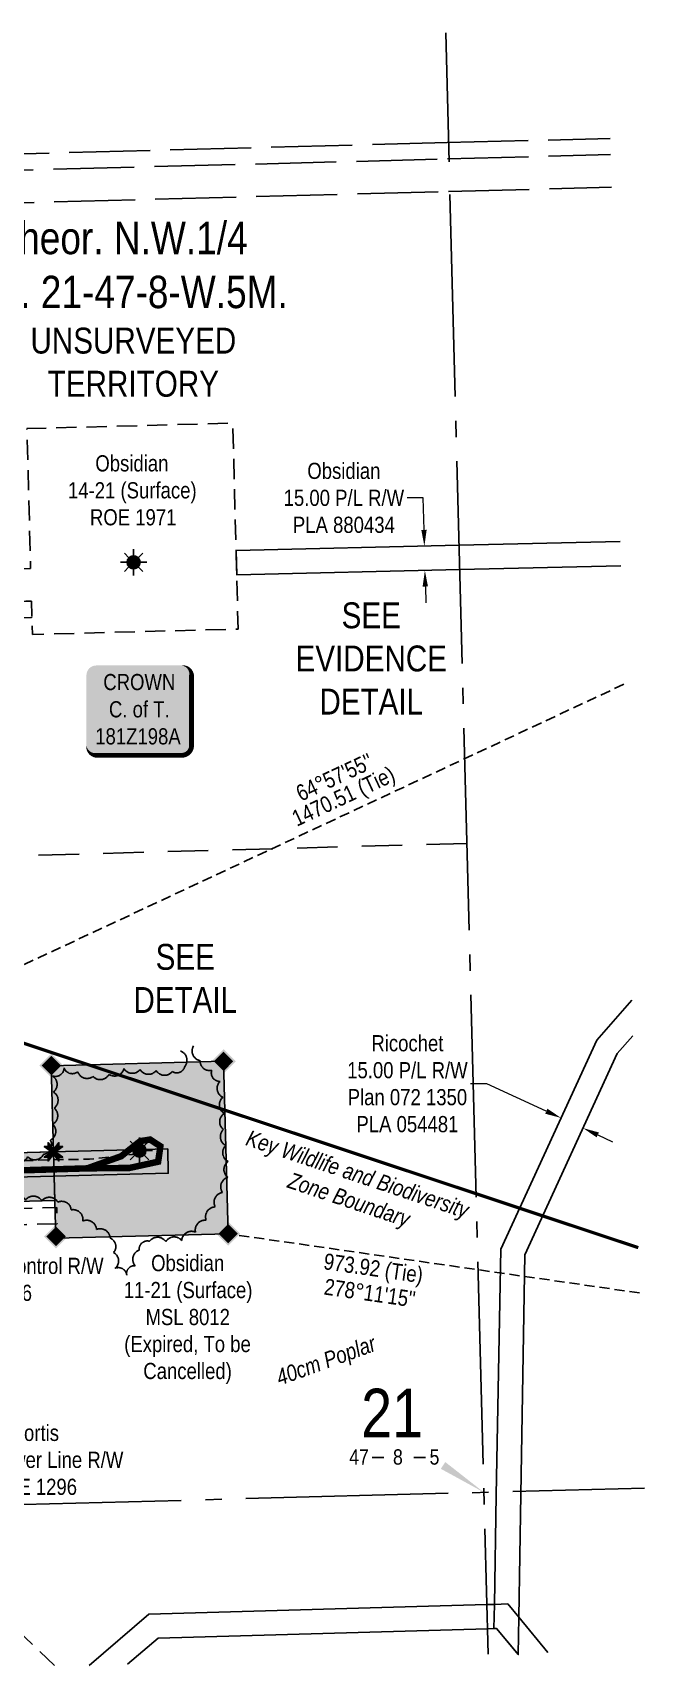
# Model space of a CAD drawing. Extents: x 624250 to 626671, y 5881450 to 5883152.
# Drawn here: x 626292 to 626671, y 5881474 to 5882484 of the extents above; entities that cross this region are included whole.
import ezdxf
from ezdxf.enums import TextEntityAlignment as Align

# ---------------------------------------------------------------- set-up
doc = ezdxf.new("R2010")
doc.units = 0
doc.header["$LTSCALE"] = 5
doc.header["$PDSIZE"] = 0.5
for name, pattern in [('0', [1, 1, 0]), ('DASHDOT2', [12.7, 6.35, -3.175, 0, -3.175]), ('foc-ACCESSROAD', [3.75, 2.5, -1.25]), ('foc-FLOWLINE', [3.75, 2.5, -1.25]), ('foc-LSD', [8, 5, -3]), ('foc-QUARTERLINE', [33, 25, -3, 2, -3]), ('foc-TIELINE', [1.875, 1.25, -0.625]), ('foc-UNSURVEYED', [12.5, 10, -2.5]), ('UG_PIPE', [1.875, 1.25, -0.625])]:
    doc.linetypes.add(name, pattern=pattern)
doc.layers.get('Defpoints').update_dxf_attribs({"color": 9})
for name, color, linetype in [('10', 1, 'Continuous'), ('9', 3, 'Continuous'), ('AS-OWNER', 7, 'Continuous'), ('AS-PIPE-UG', 44, 'UG_PIPE'), ('AS-ROADS', 254, 'Continuous'), ('AS-WILDLIFE', 131, 'DASHDOT2'), ('C-FLOWLINE', 13, 'foc-FLOWLINE'), ('C-RW', 13, 'Continuous'), ('C-SYMBOL', 7, 'Continuous'), ('C-WS', 13, 'foc-ACCESSROAD'), ('C-WS-S', 8, 'Continuous'), ('DETAIL-T', 7, 'Continuous'), ('F-EZE', 190, 'foc-FLOWLINE'), ('F-RW', 190, 'Continuous'), ('L-BD', 7, 'Continuous'), ('L-DETAIL-T', 3, 'Continuous'), ('L-MON', 1, 'Continuous'), ('L-QSEC', 8, 'foc-QUARTERLINE'), ('L-SECLBL', 7, 'Continuous'), ('L-SECTION-LSD', 7, 'foc-LSD'), ('L-TIE', 7, 'foc-TIELINE'), ('L-UNS-T', 3, 'Continuous'), ('L-USEC', 7, 'foc-UNSURVEYED'), ('P-PROPOSED', 10, 'Continuous'), ('P-PROPOSED-H', 21, 'Continuous'), ('T-BUSH', 110, '0'), ('T-BUSH-T', 110, 'Continuous')]:
    doc.layers.add(name, color=color, linetype=linetype)
for name, color, linetype, lineweight in [('C-RW-T', 13, 'Continuous', 9), ('C-WS-T', 13, 'Continuous', 9), ('F-EZE-T', 190, 'Continuous', 9), ('F-RW-T', 190, 'Continuous', 9)]:
    doc.layers.add(name, color=color, linetype=linetype, lineweight=lineweight)
doc.styles.add('175L', font='ARIALN.TTF', dxfattribs={"height": 20})
doc.styles.add('240', font='ARIALN.TTF', dxfattribs={"height": 30})
doc.styles.add('80', font='ARIALN.TTF', dxfattribs={"height": 10})
doc.styles.add('80CG', font='ARIALN.TTF', dxfattribs={"height": 10})
doc.styles.add('80L', font='ARIALN.TTF', dxfattribs={"height": 10})
doc.styles.add('SIMPLEX', font='ARIALN.TTF')
doc.dimstyles.new('Compass 5 000', dxfattribs={"dimscale": 5, "dimtxt": 9, "dimasz": 2, "dimexe": 0.2, "dimexo": 0.0625, "dimgap": 0.5, "dimtad": 0, "dimtih": 1, "dimtoh": 1, "dimzin": 0, "dimdsep": 46, "dimtxsty": '80CG', "dimcen": 0.1, "dimse1": 1, "dimse2": 1, "dimclrd": 256, "dimclrt": 256, "dimaunit": 1, "dimadec": 4, "dimazin": 0, "dimtfac": 0.06, "dimtofl": 0, "dimtmove": 0, "dimatfit": 1, "dimfxl": 0.2, "dimtolj": 1, "dimtzin": 0, "dimlwd": -1, "dimarcsym": 0})

# ---------------------------------------------------------------- blocks, each defined once
blk = doc.blocks.new('L-SECLBL')
at = {"layer": '9', "color": 7}
for p, q in [((-5.1, -27.8), (-12.3, -27.8)), ((20.7, -27.8), (13.5, -27.8))]:
    blk.add_line(p, q, dxfattribs=at)
at = {"layer": '10', "color": 2, "style": 'SIMPLEX'}
blk.add_attdef('SEC', text='', height=30, dxfattribs=at).set_placement((0, 0), align=Align.MIDDLE)
at = {"layer": '10', "color": 5, "style": '80L'}
blk.add_attdef('TWP', text='', height=9.5, dxfattribs=at).set_placement((-14.4, -27.4), align=Align.MIDDLE_RIGHT)
blk.add_attdef('RGE', text='', height=9.5, dxfattribs=at).set_placement((3.6, -27.4), align=Align.MIDDLE_CENTER)
blk.add_attdef('MER', text='', height=9.5, dxfattribs=at).set_placement((23.2, -27.4), align=Align.MIDDLE_LEFT)
blk = doc.blocks.new('GAS')
h = blk.add_hatch(color=255)
h.dxf.hatch_style = 1
edge = h.paths.add_edge_path()
edge.add_arc((0, 0), 0.9, 0, 360)
for p, q in [((-0.81, 0), (-1.62, 0)), ((-0.57, 0.57), (-1.14, 1.14)), ((0, 0.81), (0, 1.62)), ((0.57, 0.57), (1.14, 1.14)), ((1.62, 0), (0.81, 0)), ((-0.57, -0.57), (-1.14, -1.14)), ((0, -0.81), (0, -1.62)), ((1.14, -1.14), (0.57, -0.57))]:
    blk.add_line(p, q)
blk.add_circle((0, 0), 0.8)
blk = doc.blocks.new('*U483')
h = blk.add_hatch(color=255)
edge = h.paths.add_edge_path()
edge.add_line((-26.5, -28.5), (26.5, -28.5))
edge.add_arc((26.5, -22.5), 6, 270, 360)
edge.add_line((32.5, -22.5), (32.5, 21))
edge.add_arc((26.5, 21), 6, 0, 90)
edge.add_line((26.5, 27), (-26.5, 27))
edge.add_arc((-26.5, 21), 6, 90, 180)
edge.add_line((-32.5, 21), (-32.5, -22.5))
edge.add_arc((-26.5, -22.5), 6, 180, 270)
at = {"color": 14, "flags": 128}
blk.add_lwpolyline([(-26.5, -28.5, 3, 3, 0), (26.5, -28.5, 3, 3, 0.414214), (32.5, -22.5, 3, 3, 0), (32.5, 21, 3, 0, 0.414214), (26.5, 27, 0, 0, 0), (-26.5, 27, 0, 0, 0.414214), (-32.5, 21, 0, 0, 0), (-32.5, -22.5, 0, 3, 0.414214)], format="xyseb", close=True, dxfattribs=at)
blk.add_lwpolyline([(-21.6, -12.1, 0, 7.5, 0), (0, 0, 0, 0, 0)], format="xyseb", dxfattribs=at)
at = {"color": 14, "style": '80'}
blk.add_attdef('ENTER_TEXT_001', (-26.8, -4.9), '', height=10, dxfattribs=at)
blk = doc.blocks.new('*D432')
at = {"layer": 'C-RW-T', "transparency": 16777216}
for p, q in [((626533.8, 5882196.2), (626523.8, 5882196.2)), ((626534.3, 5882176.4), (626533.8, 5882196.2)), ((626535.1, 5882141.4), (626535.3, 5882131.4))]:
    blk.add_line(p, q, dxfattribs=at)
for points in [[(626535.9, 5882176.5), (626532.6, 5882176.4), (626534.5, 5882166.4)], [(626536.7, 5882141.5), (626533.4, 5882141.4), (626534.8, 5882151.4)]]:
    blk.add_solid(points, dxfattribs=at)
at = {"layer": 'Defpoints', "color": 0, "transparency": 16777216}
for p in [(626639.6, 5882168.8), (626534.8, 5882151.4), (626639.9, 5882153.8)]:
    blk.add_point(p, dxfattribs=at)
at = {"layer": 'C-RW-T', "transparency": 16777216, "insert": (626484.7, 5882196.2), "char_height": 10, "attachment_point": 5, "style": '80CG'}
blk.add_mtext('\\A1;Obsidian\\P15.00 P/L R/W\\PPLA 880434', dxfattribs=at)
blk = doc.blocks.new('*D442')
at = {"layer": 'Defpoints', "color": 0, "transparency": 16777216}
for p in [(626194.5, 5881567.9), (626208.9, 5881553.6), (626205.7, 5881550.4)]:
    blk.add_point(p, dxfattribs=at)
at = {"layer": 'F-EZE-T', "transparency": 16777216}
for p, q in [((626201.5, 5881575), (626227.7, 5881601.6)), ((626227.7, 5881601.6), (626237.7, 5881601.6)), ((626184.2, 5881557.5), (626177.2, 5881550.4))]:
    blk.add_line(p, q, dxfattribs=at)
for points in [[(626200.3, 5881576.2), (626202.7, 5881573.8), (626194.5, 5881567.9)], [(626183.1, 5881558.7), (626185.4, 5881556.3), (626191.3, 5881564.6)]]:
    blk.add_solid(points, dxfattribs=at)
at = {"layer": 'F-EZE-T', "transparency": 16777216, "insert": (626294.2, 5881601.6), "char_height": 10, "attachment_point": 5, "style": '80CG'}
blk.add_mtext('\\A1;Fortis\\P4.57 Power Line R/W\\PEZE 1296', dxfattribs=at)
blk = doc.blocks.new('*D443')
at = {"layer": 'Defpoints', "color": 0, "transparency": 16777216}
for p in [(626157.9, 5881754), (626158.1, 5881744), (626171.5, 5881744.3)]:
    blk.add_point(p, dxfattribs=at)
at = {"layer": 'F-EZE-T', "transparency": 16777216}
for p, q in [((626171, 5881764.3), (626170.8, 5881774.3)), ((626171.7, 5881734.3), (626172.1, 5881721.5)), ((626172.1, 5881721.5), (626182.1, 5881721.5))]:
    blk.add_line(p, q, dxfattribs=at)
for points in [[(626172.7, 5881764.3), (626169.3, 5881764.3), (626171.3, 5881754.3)], [(626173.4, 5881734.3), (626170.1, 5881734.3), (626171.5, 5881744.3)]]:
    blk.add_solid(points, dxfattribs=at)
at = {"layer": 'F-EZE-T', "transparency": 16777216, "insert": (626260, 5881721.5), "char_height": 10, "attachment_point": 5, "style": '80CG'}
blk.add_mtext('\\A1;Fortis\\P10.00 Vegetation Control R/W\\PEZE 870396', dxfattribs=at)
blk = doc.blocks.new('SMONA')
blk.add_hatch(color=255).paths.add_polyline_path([(0, -1.49), (1.49, 0), (0, 1.49), (-1.49, 0)])
blk = doc.blocks.new('SMONAA')
blk.add_blockref('SMONA', (0, 0))
blk = doc.blocks.new('SMONB')
at = {"color": 1}
blk.add_solid([(0, 1.2), (1.2, 0), (-1.2, 0), (0, -1.2)], dxfattribs=at)
blk = doc.blocks.new('SMONBB')
blk.add_blockref('SMONB', (0, 0))
blk = doc.blocks.new('SMONCC')
for name in ['SMONAA', 'SMONBB']:
    blk.add_blockref(name, (0, 0))
blk = doc.blocks.new('FDIBAR')
blk.add_blockref('SMONCC', (0, 0))
blk = doc.blocks.new('TEMP')
h = blk.add_hatch(color=255)
h.dxf.hatch_style = 1
h.paths.add_polyline_path([(0, 0.25), (-0.67, 1.15), (-0.67, 0.67), (-1.15, 0.67), (-0.25, 0), (-1.15, -0.67), (-0.67, -0.67), (-0.67, -1.15), (0, -0.25), (0.67, -1.15), (0.67, -0.67), (1.15, -0.67), (0.25, 0), (1.15, 0.67), (0.67, 0.67), (0.67, 1.15)])
h.paths.add_polyline_path([(0.57, 0.85), (0.57, 0.57), (0.85, 0.57), (0.08, 0), (0.85, -0.57), (0.57, -0.57), (0.57, -0.85), (0, -0.08), (-0.57, -0.85), (-0.57, -0.57), (-0.85, -0.57), (-0.08, 0), (-0.85, 0.57), (-0.57, 0.57), (-0.57, 0.85), (0, 0.08)], flags=16)
h = blk.add_hatch(color=1)
h.dxf.hatch_style = 1
h.paths.add_polyline_path([(0, 0.08), (-0.57, 0.85), (-0.57, 0.57), (-0.85, 0.57), (-0.08, 0), (-0.85, -0.57), (-0.57, -0.57), (-0.57, -0.85), (0, -0.08), (0.57, -0.85), (0.57, -0.57), (0.85, -0.57), (0.08, 0), (0.85, 0.57), (0.57, 0.57), (0.57, 0.85)])
at = {"color": 1}
for p, q in [((-0.08, 0), (0.08, 0)), ((0, 0.08), (0, -0.08))]:
    blk.add_line(p, q, dxfattribs=at)
at = {"color": 255, "flags": 128}
blk.add_lwpolyline([(-0.25, 0), (-1.15, 0.67), (-0.67, 0.67), (-0.67, 1.15), (0, 0.25), (0.67, 1.15), (0.67, 0.67), (1.15, 0.67), (0.25, 0), (1.15, -0.67), (0.67, -0.67), (0.67, -1.15), (0, -0.25), (-0.67, -1.15), (-0.67, -0.67), (-1.15, -0.67)], close=True, dxfattribs=at)
at = {"color": 1, "flags": 128}
blk.add_lwpolyline([(-0.08, 0), (-0.85, 0.57), (-0.57, 0.57), (-0.57, 0.85), (0, 0.08), (0.57, 0.85), (0.57, 0.57), (0.85, 0.57), (0.08, 0), (0.85, -0.57), (0.57, -0.57), (0.57, -0.85), (0, -0.08), (-0.57, -0.85), (-0.57, -0.57), (-0.85, -0.57)], close=True, dxfattribs=at)
blk = doc.blocks.new('*D497')
at = {"layer": 'Defpoints', "color": 0, "transparency": 16777216}
for p in [(626620.5, 5881816.2), (626619, 5881813), (626634.1, 5881810)]:
    blk.add_point(p, dxfattribs=at)
at = {"layer": 'F-RW-T', "transparency": 16777216}
for p, q in [((626573.1, 5881834.1), (626563.1, 5881834.1)), ((626609.9, 5881817.1), (626573.1, 5881834.1)), ((626641.7, 5881802.5), (626650.8, 5881798.3))]:
    blk.add_line(p, q, dxfattribs=at)
for points in [[(626610.6, 5881818.7), (626609.2, 5881815.6), (626619, 5881813)], [(626642.4, 5881804), (626641, 5881801), (626632.6, 5881806.7)]]:
    blk.add_solid(points, dxfattribs=at)
at = {"layer": 'F-RW-T', "transparency": 16777216, "insert": (626524, 5881834.1), "char_height": 10, "attachment_point": 5, "style": '80CG'}
blk.add_mtext('\\A1;Ricochet\\P15.00 P/L R/W\\PPlan 072 1350\\PPLA 054481', dxfattribs=at)

msp = doc.modelspace()

# ---------------------------------------------------------------- hatches: boundary and pattern name
at = {"layer": 'P-PROPOSED-H'}
h = msp.add_hatch(color=256, dxfattribs=at)
h.dxf.hatch_style = 1
h.paths.add_polyline_path([(626306.525, 5881738.588), (626303.727, 5881845.196), (626410.335, 5881847.994), (626413.134, 5881741.386)])
h = msp.add_hatch(color=256, dxfattribs=at)
h.dxf.hatch_style = 1
h.paths.add_polyline_path([(626305.122, 5881792.042), (626023.581, 5881784.779), (626024.404, 5881754.62), (626305.914, 5881761.883)])

# ---------------------------------------------------------------- linework, layer by layer
at = {"layer": 'AS-PIPE-UG', "flags": 128}
msp.add_lwpolyline([(626357.703, 5881791.866), (626353.744, 5881790.421), (626344.318, 5881789.425), (626327.32, 5881787.453), (626307.145, 5881787.219), (626284.891, 5881786.556), (626262.668, 5881786.544), (626195.002, 5881785.79), (626123.973, 5881784.247), (626059.398, 5881781.721), (626030.355, 5881780.822), (626019.09, 5881780.123), (626008.03, 5881779.58), (626000.261, 5881778.527), (625988.958, 5881776.415), (625975.027, 5881773.953), (625971.686, 5881773.205), (625960.591, 5881772.581), (625959.337, 5881773.434)], dxfattribs=at)
at = {"layer": 'AS-ROADS', "flags": 128}
msp.add_lwpolyline([(625960.181, 5881760.99, 3.999, 3.999, 0), (625995.862, 5881766.378, 3.999, 3.999, 0), (626044.652, 5881773.066, 3.999, 3.999, 0), (626084.085, 5881775.548, 3.999, 3.999, 0), (626127.318, 5881776.906, 3.999, 3.999, 0), (626182.04, 5881778.244, 3.999, 3.999, 0), (626238.998, 5881779.175, 3.999, 3.999, 0), (626285.941, 5881780.626, 3.999, 3.999, 0), (626326.091, 5881781.828, 3.999, 3.999, 0), (626352.073, 5881782.066, 3.999, 3.999, 0), (626369.845, 5881785.93, 3.999, 3.999, 0), (626371.222, 5881795.469, 3.999, 3.999, 0), (626364.898, 5881799.632, 3.999, 3.999, 0), (626358.78, 5881798.664, 3.999, 3.999, 0), (626346.955, 5881789.308, 3.999, 3.999, 0), (626329.168, 5881782.973, 3.999, 3.999, 0), (626326.091, 5881781.828, 0, 0, 0)], format="xyseb", dxfattribs=at)
at = {"layer": 'AS-WILDLIFE', "const_width": 2, "flags": 128}
msp.add_lwpolyline([(625632.931, 5882021.818), (625766.062, 5882033), (626266.125, 5881866), (626666.753, 5881732.808)], dxfattribs=at)
at = {"layer": 'C-FLOWLINE', "flags": 128}
msp.add_lwpolyline([(625681.387, 5882460.957), (625682.987, 5882391.132), (625683.677, 5882360.976), (625683.76, 5882357.344), (625684.225, 5882337.047), (625687.536, 5882192.433), (625687.769, 5882182.268), (625687.918, 5882175.756), (625688.458, 5882152.143), (625688.808, 5882136.897), (625689.269, 5882116.772), (625699.32, 5882117.033), (625720.401, 5882117.583), (625730.463, 5882117.845), (625749.2, 5882118.332), (625760.618, 5882118.63), (625768.529, 5882118.837), (625778.591, 5882119.098), (625907.819, 5882122.46), (626014.527, 5882125.238), (626291.5, 5882132.461), (626291.76, 5882122.485), (626291.364, 5882122.388), (626014.792, 5882115.175), (625908.084, 5882112.397), (625779.004, 5882109.039), (625768.941, 5882108.778), (625760.88, 5882108.568), (625749.444, 5882108.27), (625730.726, 5882107.782), (625720.663, 5882107.52), (625699.55, 5882106.97), (625689.499, 5882106.708), (625691.652, 5882012.665), (625701.914, 5882003.744), (625723.864, 5881984.661), (625734.168, 5881975.704), (625753.047, 5881959.292), (625765.042, 5881948.865), (625775.333, 5881939.918), (625817.736, 5881903.055), (625833.086, 5881889.711), (625890.278, 5881839.993), (626032.201, 5881843.691), (626035.124, 5881731.509), (626205.236, 5881570.03), (626306.368, 5881474.04)], dxfattribs=at)
at = {"layer": 'C-RW'}
msp.add_lwpolyline([(626656.055, 5882154.17), (626556.379, 5882151.906), (626418.418, 5882148.771), (626418.027, 5882163.775), (626555.986, 5882166.909), (626655.674, 5882169.174)], dxfattribs=at)
at = {"layer": 'C-RW', "flags": 128}
msp.add_lwpolyline([(625956.595, 5881783.051), (626375.738, 5881793.864), (626376.127, 5881778.784), (625956.984, 5881767.971)], close=True, dxfattribs=at)
at = {"layer": 'C-WS', "flags": 128}
msp.add_lwpolyline([(626418.027, 5882163.775), (626418.418, 5882148.771), (626419.294, 5882115.14), (626292.038, 5882111.825), (626291.76, 5882122.485), (626291.5, 5882132.461), (626014.527, 5882125.238), (625907.819, 5882122.46), (625778.591, 5882119.098), (625768.529, 5882118.837), (625760.618, 5882118.63), (625749.2, 5882118.332), (625748.712, 5882138.458), (625760.094, 5882138.756), (625767.715, 5882138.954), (625777.777, 5882139.216), (625907.289, 5882142.585), (626013.996, 5882145.363), (626290.976, 5882152.586), (626288.723, 5882239.08), (626415.979, 5882242.396), (626418.027, 5882163.775)], close=True, dxfattribs=at)
at = {"layer": 'F-EZE', "flags": 128}
msp.add_lwpolyline([(626307.433, 5881747.637), (626045.549, 5881741.206), (626045.289, 5881751.209), (626307.187, 5881757.64), (626307.433, 5881747.637)], close=True, dxfattribs=at)
at = {"layer": 'F-RW'}
for points in [[(626663.43, 5881863.71), (626653.808, 5881852.828), (626596.633, 5881728.449), (626594.171, 5881580.279), (626592.91, 5881504.339), (626592.527, 5881481.292), (626579.191, 5881497.372), (626577.484, 5881497.338), (626577.754, 5881512.333), (626578.966, 5881579.881), (626581.694, 5881731.852), (626641.112, 5881861.126), (626662.87, 5881885.734)], [(626327.134, 5881474.629), (626364.075, 5881506.344), (626573.134, 5881512.204), (626577.754, 5881512.333), (626586.09, 5881512.567), (626592.91, 5881504.339), (626610.867, 5881482.674)], [(626591.829, 5881482.134), (626579.191, 5881497.372), (626577.484, 5881497.338), (626573.526, 5881497.227), (626369.807, 5881491.503), (626350.938, 5881475.304)]]:
    msp.add_lwpolyline(points, dxfattribs=at)
at = {"layer": 'L-QSEC', "flags": 128}
for points in [[(626549.779, 5882403.915), (626547.688, 5882483.769)], [(626550.305, 5882383.805), (626573.935, 5881481.626)], [(625764.389, 5881560.319), (626670.527, 5881584.169)]]:
    msp.add_lwpolyline(points, dxfattribs=at)
at = {"layer": 'L-SECLBL', "flags": 128}
msp.add_lwpolyline([(626571.317, 5881581.557, 0, 5, 0), (626546.032, 5881598.219, 5, 5, 0)], format="xyseb", dxfattribs=at)
at = {"layer": 'L-SECTION-LSD'}
msp.add_line((626560.812, 5881982.658), (625754.687, 5881960.515), dxfattribs=at)
at = {"layer": 'L-TIE'}
msp.add_line((626667.464, 5881704.815), (626413.133, 5881741.407), dxfattribs=at)
at = {"layer": 'L-USEC'}
for p, q in [((625752.572, 5882394.822), (626548.599, 5882415.785)), ((626548.599, 5882415.785), (626649.345, 5882418.438)), ((625742.774, 5882384.497), (626548.864, 5882405.726)), ((626548.864, 5882405.726), (626649.601, 5882408.378))]:
    msp.add_line(p, q, dxfattribs=at)
at = {"layer": 'L-USEC', "flags": 128}
for points in [[(625743.298, 5882364.387), (626549.394, 5882385.616)], [(626549.394, 5882385.616), (626650.111, 5882388.268)]]:
    msp.add_lwpolyline(points, dxfattribs=at)
at = {"layer": 'P-PROPOSED', "flags": 128}
for points in [[(626306.525, 5881738.588), (626303.727, 5881845.196), (626410.335, 5881847.994), (626413.134, 5881741.386)], [(626305.122, 5881792.042), (626023.581, 5881784.779), (626024.404, 5881754.62), (626305.914, 5881761.883)]]:
    msp.add_lwpolyline(points, close=True, dxfattribs=at)
at = {"layer": 'T-BUSH', "flags": 128}
for points in [[(626391.69, 5881857.458, 0.52056705), (626395.876, 5881848.384, 0.52056705), (626402.987, 5881842.491, 0.52056705), (626408.109, 5881835.579, 0.52056705), (626409.87, 5881825.765, 0.52056705), (626410.785, 5881815.813, 0.52056705), (626410.215, 5881805.84, 0.52056705), (626411.675, 5881795.951, 0.52056705), (626413.135, 5881786.062, 0.52056705), (626413.009, 5881776.302, 0.52056705), (626409.673, 5881766.9, 0.52056705), (626405.14, 5881757.99, 0.52056705), (626399.553, 5881749.737, 0.52056705), (626392.946, 5881742.412, 0.52056705), (626384.388, 5881737.245, 0.52056705), (626374.547, 5881736.533, 0.52056705), (626364.56, 5881736.786, 0.52056705), (626358.073, 5881731.299, 0.52056705), (626355.645, 5881721.601, 0.52056705), (626350.437, 5881715.72, 0.52056705), (626343.267, 5881720.009, 0.52056705), (626342.315, 5881729.802, 0.52056705), (626340.118, 5881738.712, 0.52056705), (626331.712, 5881744.032, 0.52056705), (626323.237, 5881749.26, 0.52056705), (626316.034, 5881756.191, 0.52056705), (626307.841, 5881760.928, 0.52056705), (626297.879, 5881761.757, 0.52056705), (626287.9, 5881762.334, 0.52056705), (626277.933, 5881762.264, 0.52056705), (626267.976, 5881761.399, 0.52056705), (626257.997, 5881760.804, 0.52056705), (626248.313, 5881763.007, 0.52056705), (626238.43, 5881762.606, 0.52056705), (626228.491, 5881761.527, 0.52056705), (626218.631, 5881759.893, 0.52056705), (626208.78, 5881758.195, 0.52056705), (626198.785, 5881758.168, 0.52056705), (626188.814, 5881757.805, 0.52056705), (626178.915, 5881756.412, 0.52056705), (626168.953, 5881755.693, 0.52056705), (626158.967, 5881755.228, 0.52056705), (626148.981, 5881754.763, 0.52056705), (626139.086, 5881756.031, 0.52056705), (626129.683, 5881759.311, 0.52056705), (626119.89, 5881759.647, 0.52056705), (626109.927, 5881758.834, 0.52056705), (626100.188, 5881756.726, 0.52056705), (626090.393, 5881755.769, 0.52056705), (626080.438, 5881756.68, 0.52056705), (626070.472, 5881756.677, 0.52056705), (626060.499, 5881755.989, 0.52056705), (626050.511, 5881755.921, 0.52056705), (626040.516, 5881756.106, 0.52056705), (626030.699, 5881755.054, 0.52056705), (626021.16, 5881752.062, 0.52056705), (626012.863, 5881746.621, 0.52056705), (626004.714, 5881741.088, 0.52056705), (625994.84, 5881742.646, 0.52056705), (625985.181, 5881740.895, 0.52056705), (625976.081, 5881736.948, 0.52056705), (625967.468, 5881731.884, 0.52056705), (625957.76, 5881729.497, 0.52056705), (625948.204, 5881726.686, 0.52056705), (625939.177, 5881722.39, 0.52056705), (625930.664, 5881717.448, 0.52056705), (625924.424, 5881709.638, 0.52056705), (625924.379, 5881701.139, 0.52056705), (625933.959, 5881698.285, 0.52056705), (625943.54, 5881695.431, 0.52056705), (625953.165, 5881692.731, 0.52056705), (625962.8, 5881690.068, 0.52056705), (625972.435, 5881687.405, 0.52056705), (625985.712, 5881683.735, 0.52056705)], [(626383.644, 5881854.36, -0.52056705), (626386.247, 5881844.709, -0.52056705), (626378.611, 5881841.645, -0.52056705), (626368.633, 5881842.255, -0.52056705), (626358.655, 5881842.865, -0.52056705), (626348.677, 5881843.475, -0.52056705), (626339.453, 5881839.916, -0.52056705), (626329.535, 5881838.661, -0.52056705), (626320.12, 5881841.556, -0.52056705), (626311.685, 5881843.896, -0.52056705), (626304.403, 5881838.988, -0.52056705), (626305.107, 5881829.016, -0.52056705), (626305.601, 5881819.047, -0.52056705), (626304.648, 5881809.096, -0.52056705), (626303.2, 5881799.27, -0.52056705), (626298.996, 5881790.472, -0.52056705), (626289.114, 5881788.961, -0.52056705), (626279.232, 5881787.449, -0.52056705), (626269.261, 5881786.898, -0.52056705), (626259.27, 5881786.556, -0.52056705), (626249.279, 5881786.214, -0.52056705), (626239.289, 5881785.87, -0.52056705), (626229.298, 5881785.526, -0.52056705), (626219.307, 5881785.182, -0.52056705), (626209.313, 5881784.992, -0.52056705), (626199.317, 5881784.914, -0.52056705), (626189.321, 5881784.835, -0.52056705), (626179.325, 5881784.977, -0.52056705), (626169.33, 5881785.162, -0.52056705), (626159.34, 5881785.028, -0.52056705), (626149.353, 5881784.587, -0.52056705), (626139.365, 5881784.156, -0.52056705), (626129.373, 5881783.87, -0.52056705), (626119.38, 5881783.584, -0.52056705), (626109.385, 5881783.48, -0.52056705), (626099.388, 5881783.417, -0.52056705), (626089.392, 5881783.354, -0.52056705), (626079.401, 5881783.095, -0.52056705), (626069.421, 5881782.528, -0.52056705), (626059.442, 5881781.93, -0.52056705), (626049.466, 5881781.299, -0.52056705), (626039.488, 5881781.037, -0.52056705), (626029.733, 5881778.849, -0.52056705), (626019.924, 5881776.922, -0.52056705), (626010.099, 5881775.085, -0.52056705), (626000.209, 5881773.629, -0.52056705), (625990.319, 5881772.619, -0.52056705), (625982.47, 5881777.196, -0.52056705), (625977.159, 5881785.666, -0.52056705), (625970.948, 5881793.481, -0.52056705), (625964.102, 5881800.647, -0.52056705), (625955.577, 5881805.869, -0.52056705), (625946.758, 5881810.546, -0.52056705), (625937.624, 5881814.568, -0.52056705), (625930.017, 5881820.736, -0.52056705), (625927.406, 5881830.385, -0.52056705), (625924.046, 5881839.749, -0.52056705), (625921.416, 5881845.006, -0.52056705)]]:
    msp.add_lwpolyline(points, format="xyb", dxfattribs=at)

# ---------------------------------------------------------------- block references
at = {"layer": 'AS-OWNER'}
ref = msp.add_blockref('*U483', (626357.99, 5882065.632), dxfattribs=at)
ref.add_attrib('ENTER_TEXT_001', 'CROWN', (626335.93, 5882077.405), dxfattribs={"layer": '0', "color": 14, "height": 10, "style": '80'})
ref.add_attrib('ENTER_TEXT_002', 'C. of T.', (626339.426, 5882060.561), dxfattribs={"layer": '0', "color": 14, "height": 10, "style": '80'})
ref.add_attrib('ENTER_TEXT_003', '181Z198A', (626330.93, 5882043.853), dxfattribs={"layer": '0', "color": 14, "height": 10, "style": '80'})
at = {"layer": 'C-WS-S', "xscale": 5.000000000000009, "yscale": 5.000000000000009, "zscale": 5.000000000000009}
for p in [(626354.66, 5882156.408), (626358.283, 5881792.83)]:
    msp.add_blockref('GAS', p, dxfattribs=at)
at = {"layer": 'L-MON', "color": 2, "xscale": 5.000000000000004, "yscale": 5.000000000000004, "zscale": 5.000000000000004}
for name, p in [('FDIBAR', (626303.819, 5881845.332)), ('FDIBAR', (626410.336, 5881847.973)), ('TEMP', (626305.122, 5881792.042)), ('FDIBAR', (626306.708, 5881739.756)), ('FDIBAR', (626413.133, 5881741.407))]:
    msp.add_blockref(name, p, dxfattribs=at)
at = {"layer": 'L-SECLBL'}
msp.add_blockref('L-SECLBL', (626514.518, 5881630.848), dxfattribs=at).add_auto_attribs({'SEC': '21', 'TWP': '47', 'RGE': '8', 'MER': '5'})

# ---------------------------------------------------------------- texts
at = {"layer": 'AS-WILDLIFE', "insert": (626490.062, 5881768.96), "char_height": 10, "attachment_point": 5, "rotation": 341.53284, "style": '240'}
msp.add_mtext_dynamic_manual_height_columns('{\\fArial Narrow|b0|i1|c0|p34;Key Wildlife and Biodiversity Zone Boundary}', width=144.64892, gutter_width=44.985, heights=[0], dxfattribs=at)
at = {"layer": 'C-SYMBOL', "color": 3, "insert": (626347.539, 5882366.854), "char_height": 20, "width": 203.24229, "attachment_point": 2, "style": '175L'}
msp.add_mtext('Theor. N.W.1/4 \\PSec. 21-47-8-W.5M.', dxfattribs=at)
at = {"layer": 'C-WS-T', "char_height": 10, "attachment_point": 1, "style": '80L'}
for s, width, insert in [('\\pi17.56742;Obsidian\\P\\pi0.65064;14-21 (Surface)\\P\\pi14.23864;ROE 1971', 78.96841, (626313.423, 5882222.589)), ('\\pi23.31483;Obsidian\\P\\pi6.39805;11-21 (Surface)\\P\\pi19.84961;MSL 8012\\P\\pi6.66408;(Expired, To be\\P\\pi18.47513;Cancelled)', 90.46321, (626342.187, 5881728.281))]:
    msp.add_mtext_dynamic_manual_height_columns(s, width=width, gutter_width=49.983, heights=[0], dxfattribs=dict(at, insert=insert))
at = {"layer": 'L-BD', "style": '80L'}
for s, height, rotation, p in [("64°57'55''", 9.9966, 25.0347, (626478.884, 5882023.63)), ('1470.51 (Tie)', 9.99664, 25.0347, (626484.913, 5882010.723)), ('973.92 (Tie)', 9.99664, 351.8127, (626502.789, 5881718.913)), ("278°11'15''", 9.99664, 351.8127, (626500.76, 5881704.813))]:
    msp.add_text(s, height=height, rotation=rotation, dxfattribs=at).set_placement(p, align=Align.MIDDLE)
at = {"layer": 'L-DETAIL-T', "insert": (626501.634, 5882096.987), "char_height": 15.99462, "width": 92.82184, "attachment_point": 5, "style": '80CG'}
msp.add_mtext('SEE EVIDENCE DETAIL', dxfattribs=at)
at = {"layer": 'L-UNS-T', "color": 3, "insert": (626354.503, 5882279.992), "char_height": 16, "attachment_point": 5, "style": '80L'}
msp.add_mtext_dynamic_manual_height_columns('UNSURVEYED TERRITORY', width=126.37127, gutter_width=47.484, heights=[0], dxfattribs=at)
at = {"layer": 'T-BUSH-T', "insert": (626440.504, 5881656.433), "char_height": 10, "attachment_point": 1, "rotation": 20, "style": '80L'}
msp.add_mtext_dynamic_manual_height_columns('\\pi1.25288;{\\fArial Narrow|b0|i1|c0|p34;40cm Poplar}', width=67.28748, gutter_width=49.983, heights=[0], dxfattribs=at)

# ---------------------------------------------------------------- dimensions: what is measured, and where the dimension line sits
at = {"layer": 'C-RW-T'}
dim = msp.add_linear_dim(base=(626534.846, 5882151.417), p1=(626639.593, 5882168.808), p2=(626639.933, 5882153.804), angle=271.301297, text='Obsidian\\P15.00 P/L R/W\\PPLA 880434', dimstyle='Compass 5 000', dxfattribs=at)
dim.commit()
dim.dimension.update_dxf_attribs({"geometry": '*D432', "text_midpoint": (626484.742, 5882196.249), "dimtype": 161})
at = {"layer": 'F-EZE-T'}
for base, p1, p2, angle, text, picture, middle in [((626171.5, 5881744.299), (626157.863, 5881753.973), (626158.109, 5881743.97), 271.40657, 'Fortis\\P10.00 Vegetation Control R/W\\PEZE 870396', '*D443', (626259.994, 5881721.462)), ((626194.481, 5881567.885), (626205.736, 5881550.354), (626208.948, 5881553.608), 45.378011, 'Fortis\\P4.57 Power Line R/W\\PEZE 1296', '*D442', (626294.211, 5881601.553))]:
    dim = msp.add_linear_dim(base=base, p1=p1, p2=p2, angle=angle, text=text, dimstyle='Compass 5 000', dxfattribs=at)
    dim.commit()
    dim.dimension.update_dxf_attribs({"geometry": picture, "text_midpoint": middle, "dimtype": 161})
at = {"layer": 'F-RW-T'}
dim = msp.add_linear_dim(base=(626618.976, 5881812.966), p1=(626634.114, 5881809.985), p2=(626620.485, 5881816.249), angle=155.315135, text='Ricochet\\P15.00 P/L R/W\\PPlan 072 1350\\PPLA 054481', dimstyle='Compass 5 000', dxfattribs=at)
dim.commit()
dim.dimension.update_dxf_attribs({"geometry": '*D497', "text_midpoint": (626523.965, 5881834.074), "dimtype": 161})

# ---------------------------------------------------------------- next in the draw order: texts
at = {"layer": 'DETAIL-T', "color": 3, "insert": (626386.615, 5881899.22), "char_height": 15.9946, "width": 63.61474, "attachment_point": 5, "style": '80CG', "bg_fill": 3, "box_fill_scale": 1.15, "bg_fill_color": 256, "bg_fill_true_color": 256, "bg_fill_transparency": 0}
msp.add_mtext('SEE\\PDETAIL', dxfattribs=at)

# ---------------------------------------------------------------- next in the draw order: linework, layer by layer
at = {"layer": 'L-TIE'}
msp.add_line((626023.581, 5881784.779), (626657.912, 5882081.04), dxfattribs=at)

doc.saveas('drawing.dxf')
